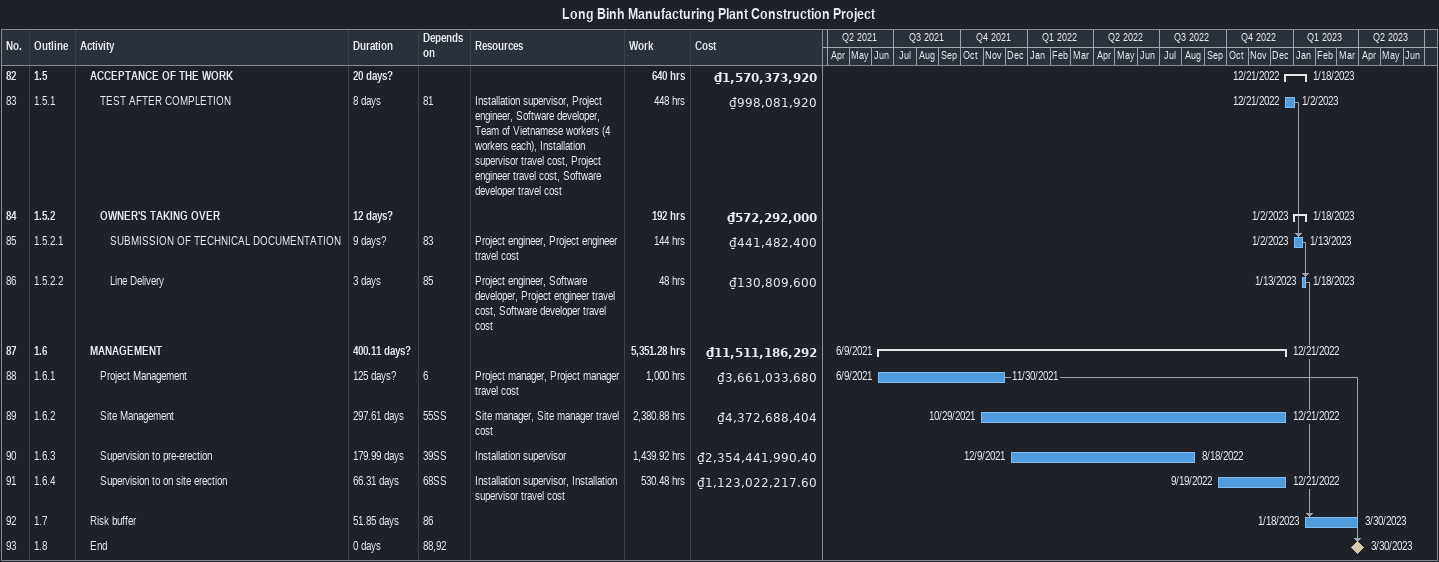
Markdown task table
Long Binh Manufacturing Plant Construction Project

| ID | WBS | Task | Duration | Start | Finish | Predecessors | Resources | Work (h) | Cost (₫) |
|---|---|---|---|---|---|---|---|---|---|
| 82 | 1.5 | **ACCEPTANCE OF THE WORK** | 20d? | 2022-12-21 | 2023-01-18 |  |  | 640 | 1570373920 |
| 83 | 1.5.1 | TEST AFTER COMPLETION | 8d | 2022-12-21 | 2023-01-02 | 81 | Installation supervisor, Project engineer, Software developer, Team of Vietnamese workers (4 workers each), Installation supervisor travel cost, Project engineer travel cost, Software developer travel cost | 448 | 998081920 |
| 84 | 1.5.2 | **OWNER'S TAKING OVER** | 12d? | 2023-01-02 | 2023-01-18 |  |  | 192 | 572292000 |
| 85 | 1.5.2.1 | SUBMISSION OF TECHNICAL DOCUMENTATION | 9d? | 2023-01-02 | 2023-01-13 | 83 | Project engineer, Project engineer travel cost | 144 | 441482400 |
| 86 | 1.5.2.2 | Line Delivery | 3d | 2023-01-13 | 2023-01-18 | 85 | Project engineer, Software developer, Project engineer travel cost, Software developer travel cost | 48 | 130809600 |
| 87 | 1.6 | **MANAGEMENT** | 400.11d? | 2021-06-09 | 2022-12-21 |  |  | 5351.28 | 11511186292 |
| 88 | 1.6.1 | Project Management | 125d? | 2021-06-09 | 2021-11-30 | 6 | Project manager, Project manager travel cost | 1000 | 3661033680 |
| 89 | 1.6.2 | Site Management | 297.61d | 2021-10-29 | 2022-12-21 | 55SS | Site manager, Site manager travel cost | 2380.88 | 4372688404 |
| 90 | 1.6.3 | Supervision to pre-erection | 179.99d | 2021-12-09 | 2022-08-18 | 39SS | Installation supervisor | 1439.92 | 2354441990.40 |
| 91 | 1.6.4 | Supervision to on site erection | 66.31d | 2022-09-19 | 2022-12-21 | 68SS | Installation supervisor, Installation supervisor travel cost | 530.48 | 1123022217.60 |
| 92 | 1.7 | Risk buffer | 51.85d | 2023-01-18 | 2023-03-30 | 86 |  |  |  |
| 93 | 1.8 | End | 0d | 2023-03-30 | 2023-03-30 | 88, 92 |  |  |  |
